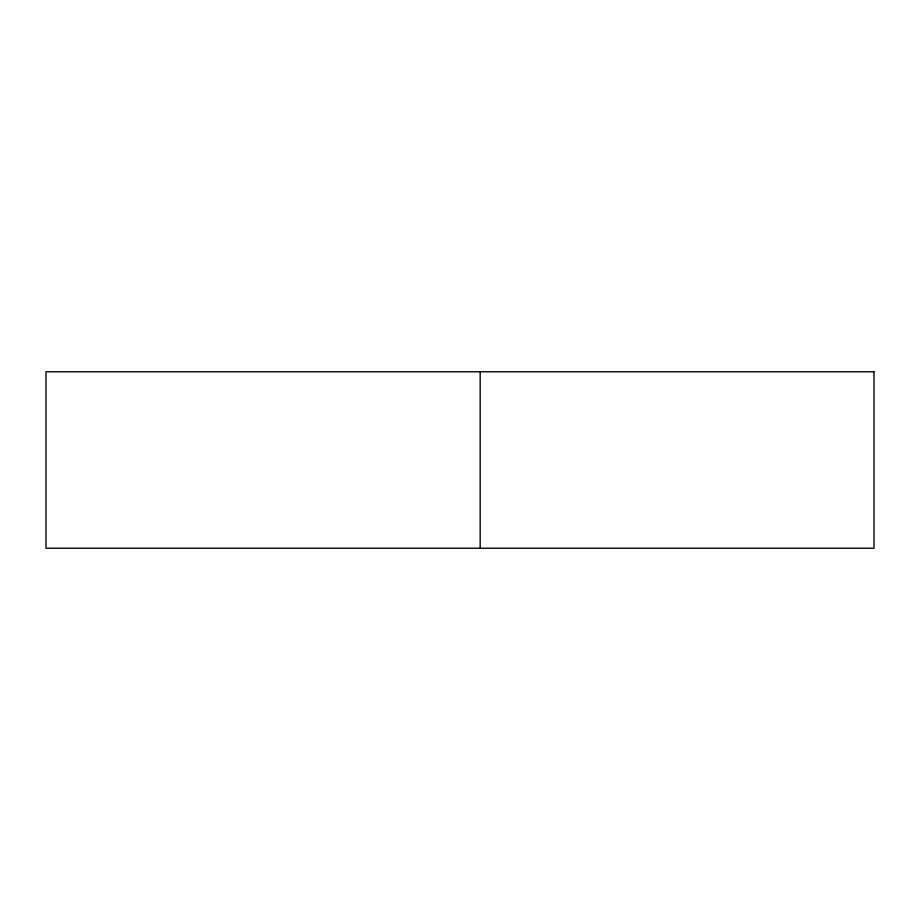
<?xml version="1.0" encoding="UTF-8"?>
<svg xmlns="http://www.w3.org/2000/svg" width="920" height="920" viewBox="0 0 920 920"><rect width="100%" height="100%" fill="white"/><g stroke="black" fill="none" stroke-linecap="round" stroke-linejoin="round"><path stroke-width="1.38" d="M480.182 371.772L480.182 548.228M874 371.772L46 371.772L46 548.228L874 548.228L874 371.772"/></g></svg>
